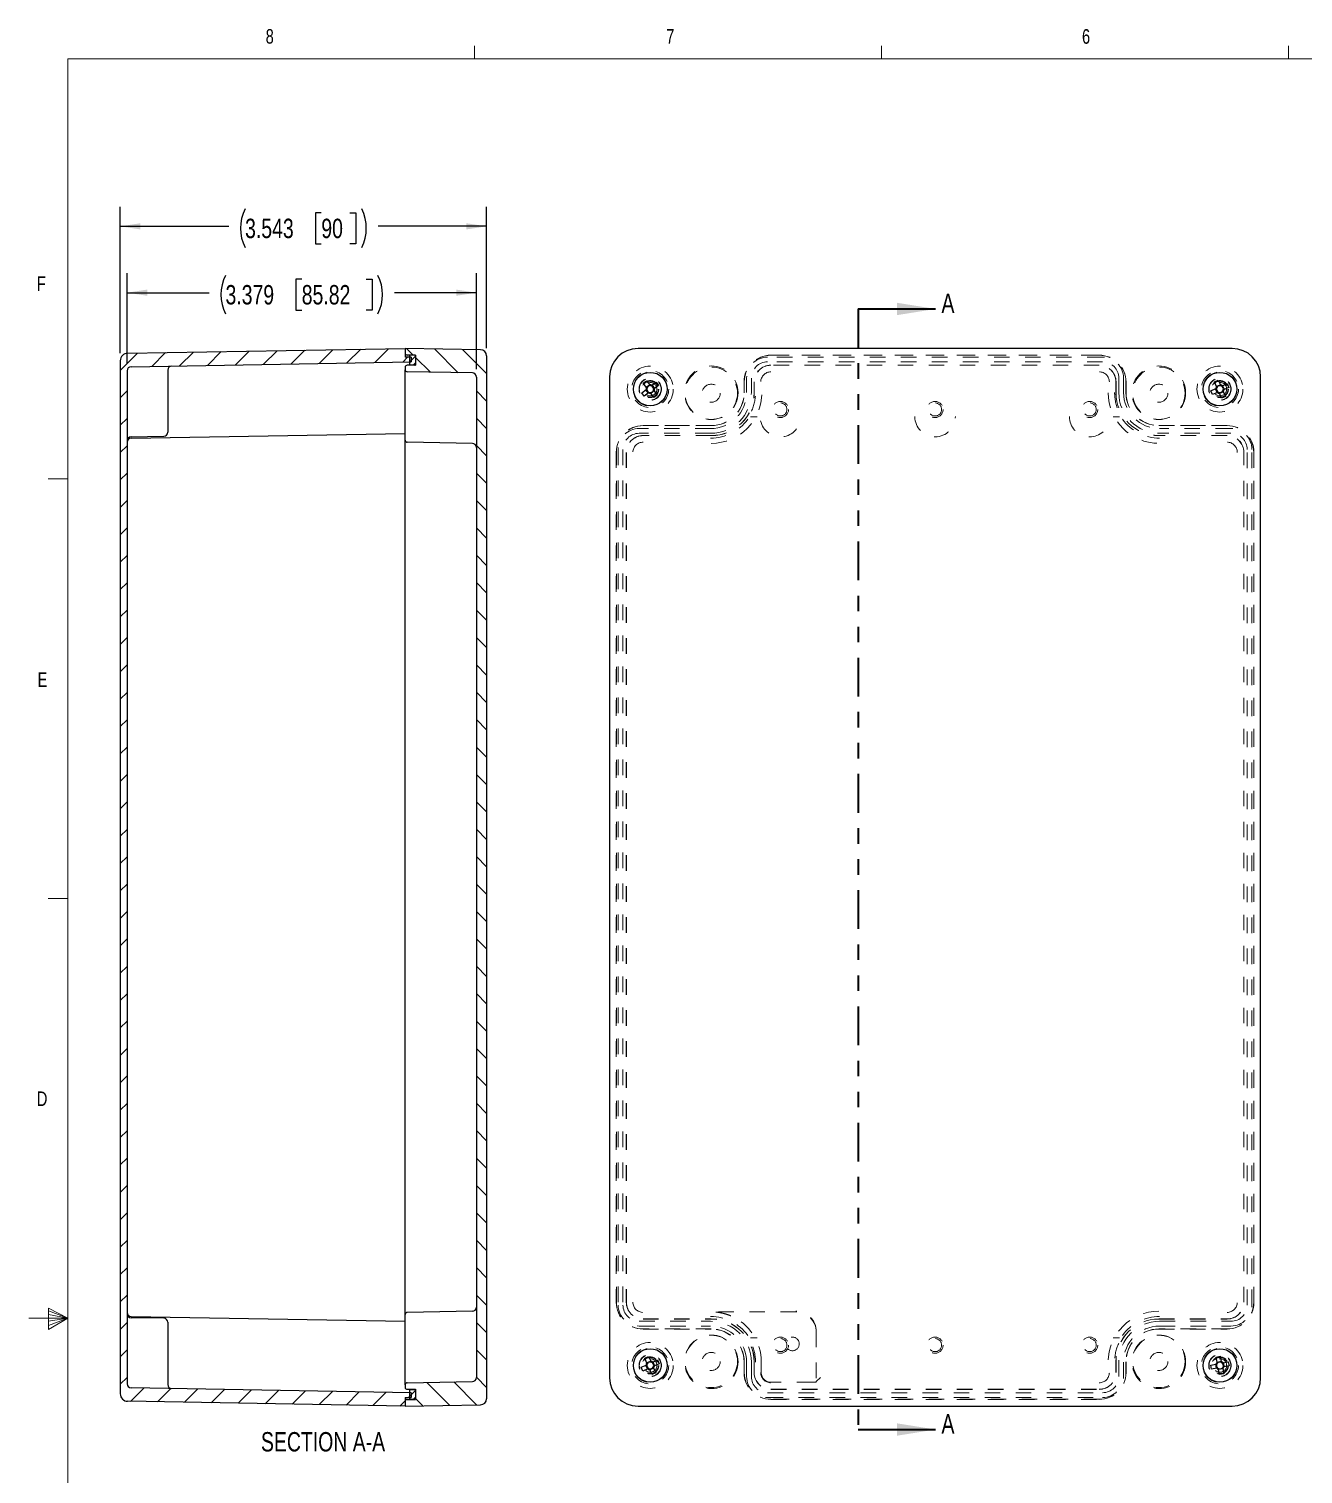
# Paper-space layout 'Sheet1' of a CAD drawing. Header units: inches. Extents: x 0.3 to 21.8, y 0.2 to 16.9.
# Drawn here: x 0.27 to 8.49, y 7.53 to 16.85 of the extents above; entities that cross this region are included whole.
import ezdxf

# ---------------------------------------------------------------- set-up
doc = ezdxf.new("R2010")
doc.units = ezdxf.units.IN
doc.header["$MEASUREMENT"] = 0
doc.linetypes.add('HIDDEN', pattern=[0.075, 0.05, -0.025])
doc.linetypes.add('PHANTOM', pattern=[0.5, 0.25, -0.05, 0.05, -0.05, 0.05, -0.05])
doc.layers.add('SLD-0', color=7, linetype='Continuous')
doc.styles.add('SLDTEXTSTYLE1', font='TXT', dxfattribs={"width": 0.75})
doc.dimstyles.new('SLDDIMSTYLE0', dxfattribs={"dimtxt": 0.125, "dimasz": 0.13, "dimexe": 0, "dimexo": 0.0625, "dimgap": 0.03125, "dimtad": 0, "dimtih": 1, "dimtoh": 1, "dimdec": 3, "dimlfac": 1.5, "dimrnd": 1e-09, "dimzin": 12, "dimdsep": 46, "dimtxsty": 'SLDTEXTSTYLE1', "dimsah": 1, "dimcen": 0.09, "dimadec": 0, "dimazin": 3, "dimtfac": 1, "dimtdec": 3, "dimtofl": 0, "dimtmove": 0, "dimatfit": 3, "dimfxl": 0, "dimfrac": 2, "dimtolj": 1, "dimtzin": 12, "dimarcsym": 0})

# ---------------------------------------------------------------- blocks, each defined once
blk = doc.blocks.new('_D_2')
at = {"layer": 'SLD-0'}
for p, q in [((0.8623, 14.7629), (0.8623, 15.7053)), ((2.1589, 15.6668), (2.1208, 15.6668)), ((2.1208, 15.6668), (2.1208, 15.4684)), ((2.3436, 15.6668), (2.3817, 15.6668)), ((2.3817, 15.6668), (2.3817, 15.4684)), ((3.2245, 14.7946), (3.2245, 15.7053)), ((0.8623, 15.5803), (1.5616, 15.5803)), ((3.2245, 15.5803), (2.5253, 15.5803)), ((2.1208, 15.4684), (2.1589, 15.4684)), ((2.3817, 15.4684), (2.3436, 15.4684))]:
    blk.add_line(p, q, dxfattribs=at)
for centre, start, end in [((1.9163, 15.5676), 153.43495, 206.56505), ((2.1705, 15.5676), 333.43495, 26.56505)]:
    blk.add_arc(centre, 0.2786, start, end, dxfattribs=at)
for points in [[(0.8623, 15.5803), (0.9923, 15.5603), (0.9923, 15.6003)], [(3.2245, 15.5803), (3.0945, 15.6003), (3.0945, 15.5603)]]:
    blk.add_solid(points, dxfattribs=at)
at = {"layer": 'SLD-0', "char_height": 0.125, "attachment_point": 1, "style": 'SLDTEXTSTYLE1'}
for s, insert in [('3.543', (1.6671, 15.6295)), ('90', (2.1589, 15.6295))]:
    blk.add_mtext(s, dxfattribs=dict(at, insert=insert))
blk = doc.blocks.new('_D_3')
at = {"layer": 'SLD-0'}
for p, q in [((0.9063, 14.6983), (0.9063, 15.2772)), ((2.0326, 15.2387), (1.9945, 15.2387)), ((1.9945, 15.2387), (1.9945, 15.0403)), ((2.4482, 15.2387), (2.4863, 15.2387)), ((2.4863, 15.2387), (2.4863, 15.0403)), ((3.1589, 14.658), (3.1589, 15.2772)), ((0.9063, 15.1522), (1.4353, 15.1522)), ((3.1589, 15.1522), (2.6299, 15.1522)), ((1.9945, 15.0403), (2.0326, 15.0403)), ((2.4863, 15.0403), (2.4482, 15.0403))]:
    blk.add_line(p, q, dxfattribs=at)
for centre, start, end in [((1.79, 15.1395), 153.43495, 206.56505), ((2.2752, 15.1395), 333.43495, 26.56505)]:
    blk.add_arc(centre, 0.2786, start, end, dxfattribs=at)
for points in [[(0.9063, 15.1522), (1.0363, 15.1322), (1.0363, 15.1722)], [(3.1589, 15.1522), (3.0289, 15.1722), (3.0289, 15.1322)]]:
    blk.add_solid(points, dxfattribs=at)
at = {"layer": 'SLD-0', "char_height": 0.125, "attachment_point": 1, "style": 'SLDTEXTSTYLE1'}
for s, insert in [('3.379', (1.5408, 15.2014)), ('85.82', (2.0326, 15.2014))]:
    blk.add_mtext(s, dxfattribs=dict(at, insert=insert))

psp = doc.layouts.new('Sheet1')

# ---------------------------------------------------------------- hatches: boundary and pattern name
at = {"linetype": 'Continuous', "lineweight": 18}
h = psp.add_hatch(dxfattribs=at)
h.set_pattern_fill('ANSI31', style=0)
edge = h.paths.add_edge_path(flags=0)
edge.add_arc((0.91065, 14.71287), 0.04833, 91, 180)
edge.add_line((0.86232, 14.71287), (0.86232, 8.04786))
edge.add_arc((0.91065, 8.04786), 0.04833, 180, 269)
edge.add_line((0.90981, 7.99953), (2.69959, 7.96829))
edge.add_line((2.69959, 7.96829), (2.69959, 8.02424))
edge.add_line((2.69959, 8.02424), (2.73896, 8.02424))
edge.add_line((2.73896, 8.02424), (2.73896, 8.0549))
edge.add_line((2.73896, 8.0549), (0.93186, 8.08645))
edge.add_arc((0.93232, 8.11244), 0.026, 180, 269, ccw=False)
edge.add_line((0.90632, 8.11244), (0.90632, 14.64828))
edge.add_arc((0.93232, 14.64828), 0.026, 91, 180, ccw=False)
edge.add_line((0.93186, 14.67428), (2.73896, 14.70582))
edge.add_line((2.73896, 14.70582), (2.73896, 14.73649))
edge.add_line((2.73896, 14.73649), (2.69959, 14.73649))
edge.add_line((2.69959, 14.73649), (2.69959, 14.79244))
edge.add_line((2.69959, 14.79244), (0.90981, 14.7612))
h = psp.add_hatch(dxfattribs=at)
h.set_pattern_fill('ANSI31', angle=90, style=0)
edge = h.paths.add_edge_path(flags=0)
edge.add_line((2.71292, 14.7491), (2.76625, 14.7491))
edge.add_line((2.76625, 14.7491), (2.76625, 14.68377))
edge.add_line((2.76625, 14.68377), (2.71292, 14.68377))
edge.add_arc((2.71292, 14.67044), 0.01333, 90, 180)
edge.add_line((2.69959, 14.67044), (2.69959, 14.65487))
edge.add_arc((2.71292, 14.65487), 0.01333, 180, 269)
edge.add_line((2.71269, 14.64154), (3.13312, 14.6342))
edge.add_arc((3.13266, 14.60796), 0.02625, 0, 89, ccw=False)
edge.add_line((3.1589, 14.60796), (3.1589, 8.15277))
edge.add_arc((3.13266, 8.15277), 0.02625, 271, 360, ccw=False)
edge.add_line((3.13312, 8.12652), (2.71269, 8.11918))
edge.add_arc((2.71292, 8.10585), 0.01333, 91, 180)
edge.add_line((2.69959, 8.10585), (2.69959, 8.09029))
edge.add_arc((2.71292, 8.09029), 0.01333, 180, 270)
edge.add_line((2.71292, 8.07696), (2.76625, 8.07696))
edge.add_line((2.76625, 8.07696), (2.76625, 8.01162))
edge.add_line((2.76625, 8.01162), (2.71292, 8.01162))
edge.add_arc((2.71292, 7.99829), 0.01333, 90, 180)
edge.add_line((2.69959, 7.99829), (2.69959, 7.96829))
edge.add_line((2.69959, 7.96829), (3.18584, 7.97678))
edge.add_arc((3.18515, 8.01614), 0.03937, 271, 360)
edge.add_line((3.22452, 8.01614), (3.22452, 14.74458))
edge.add_arc((3.18515, 14.74458), 0.03937, 0, 89)
edge.add_line((3.18584, 14.78395), (2.69959, 14.79244))
edge.add_line((2.69959, 14.79244), (2.69959, 14.76244))
edge.add_arc((2.71292, 14.76244), 0.01333, 180, 270)
h = psp.add_hatch(dxfattribs=at)
h.set_pattern_fill('ANSI31', scale=0.25, style=0)
edge = h.paths.add_edge_path(flags=0)
edge.add_line((2.72688, 14.68444), (2.76292, 14.68444))
edge.add_arc((2.76292, 14.68777), 0.00333, 270, 360)
edge.add_line((2.76625, 14.68777), (2.76625, 14.7451))
edge.add_arc((2.76292, 14.7451), 0.00333, 0, 90)
edge.add_line((2.76292, 14.74844), (2.72688, 14.74844))
edge.add_line((2.72688, 14.74844), (2.72688, 14.68444))
h = psp.add_hatch(dxfattribs=at)
h.set_pattern_fill('ANSI31', scale=0.25, style=0)
edge = h.paths.add_edge_path(flags=0)
edge.add_line((2.76292, 8.07629), (2.72688, 8.07629))
edge.add_line((2.72688, 8.07629), (2.72688, 8.01229))
edge.add_line((2.72688, 8.01229), (2.76292, 8.01229))
edge.add_arc((2.76292, 8.01562), 0.00333, 270, 360)
edge.add_line((2.76625, 8.01562), (2.76625, 8.07296))
edge.add_arc((2.76292, 8.07296), 0.00333, 0, 90)

# ---------------------------------------------------------------- linework, layer by layer
at = {"color": 7, "linetype": 'Continuous', "lineweight": 18}
for p, q in [((3.14788, 16.6606), (3.14788, 16.7454)), ((5.77288, 16.6606), (5.77288, 16.7454)), ((8.39788, 16.6606), (8.39788, 16.7454)), ((0.52288, 16.6606), (21.52288, 16.6606)), ((0.52288, 16.6606), (0.52288, 0.4106)), ((0.52288, 13.9516), (0.39788, 13.9516)), ((0.52288, 11.2436), (0.39788, 11.2436)), ((0.39889, 8.60114), (0.39889, 8.46233)), ((0.52288, 8.5356), (0.39889, 8.60114)), ((0.39889, 8.58268), (0.52288, 8.5356)), ((0.52288, 8.5356), (0.27288, 8.5356)), ((0.39889, 8.55872), (0.52288, 8.5356)), ((0.39889, 8.46233), (0.52288, 8.5356)), ((0.39889, 8.48964), (0.52288, 8.5356)), ((0.39889, 8.51635), (0.52288, 8.5356))]:
    psp.add_line(p, q, dxfattribs=at)
at = {"color": 7, "linetype": 'PHANTOM', "lineweight": 35}
psp.add_line((5.62132, 15.0472), (5.62132, 7.81752), dxfattribs=at)
at = {"color": 7, "linetype": 'Continuous', "lineweight": 35}
for p, q in [((5.62132, 15.0472), (6.12132, 15.0472)), ((5.62132, 7.81752), (6.12132, 7.81752))]:
    psp.add_line(p, q, dxfattribs=at)
at = {"color": 7, "linetype": 'Continuous', "lineweight": 25}
for p, q in [((0.90981, 14.7612), (2.69959, 14.79244)), ((2.69959, 14.79244), (2.69959, 14.76244)), ((3.18584, 14.78395), (2.69959, 14.79244)), ((2.69959, 14.79244), (2.69959, 14.73649)), ((2.73896, 14.73649), (2.69959, 14.73649)), ((2.76625, 14.7491), (2.71292, 14.7491)), ((2.76292, 14.74844), (2.72688, 14.74844)), ((2.72688, 14.74844), (2.72688, 14.68444)), ((2.73896, 14.73649), (2.73896, 14.70582)), ((2.76625, 14.7491), (2.76625, 14.68377)), ((2.76625, 14.7451), (2.76625, 14.68777)), ((3.22452, 14.74458), (3.22452, 8.01614)), ((8.03361, 14.79244), (4.20159, 14.79244)), ((0.86232, 14.71287), (0.86232, 8.04786)), ((0.90632, 14.64828), (0.90632, 8.11244)), ((0.93186, 14.67428), (2.73896, 14.70582)), ((1.16878, 14.65286), (1.16878, 14.35265)), ((2.69959, 14.67044), (2.69959, 14.65487)), ((2.69959, 14.57615), (2.69959, 14.65487)), ((3.13312, 14.6342), (2.71269, 14.64154)), ((2.76625, 14.68377), (2.71292, 14.68377)), ((2.76292, 14.68444), (2.72688, 14.68444)), ((2.72688, 14.68377), (2.72688, 14.68444)), ((2.69959, 14.50677), (2.69959, 14.57615)), ((3.1589, 14.60796), (3.1589, 8.15277)), ((4.01786, 14.60871), (4.01786, 8.15202)), ((4.23487, 14.56805), (4.2565, 14.58427)), ((4.25553, 14.5405), (4.23487, 14.56805)), ((4.25458, 14.54178), (4.2762, 14.558)), ((4.2565, 14.58427), (4.27716, 14.55672)), ((4.29086, 14.55477), (4.31841, 14.57543)), ((4.29213, 14.55572), (4.30835, 14.53409)), ((4.33463, 14.5538), (4.30708, 14.53314)), ((4.31841, 14.57543), (4.33463, 14.5538)), ((7.9196, 14.57765), (7.94443, 14.58835)), ((7.93323, 14.54602), (7.9196, 14.57765)), ((7.9326, 14.54748), (7.95743, 14.55818)), ((7.94443, 14.58835), (7.95806, 14.55672)), ((7.97092, 14.55161), (8.00255, 14.56523)), ((7.97238, 14.55224), (7.98308, 14.52741)), ((8.00255, 14.56523), (8.01325, 14.54041)), ((8.21734, 8.15202), (8.21734, 14.60871)), ((2.69959, 14.20087), (2.69959, 14.50677)), ((4.22602, 14.50614), (4.25357, 14.5268)), ((4.24224, 14.48451), (4.22602, 14.50614)), ((4.26979, 14.50517), (4.24224, 14.48451)), ((4.26852, 14.50422), (4.2523, 14.52584)), ((4.30416, 14.47566), (4.2835, 14.50321)), ((4.30608, 14.51816), (4.28445, 14.50194)), ((4.32579, 14.49189), (4.30416, 14.47566)), ((4.30513, 14.51943), (4.32579, 14.49189)), ((7.89649, 14.51953), (7.92811, 14.53316)), ((7.90719, 14.4947), (7.89649, 14.51953)), ((7.93881, 14.50833), (7.90719, 14.4947)), ((7.93735, 14.5077), (7.92665, 14.53253)), ((7.96531, 14.47159), (7.95168, 14.50322)), ((7.97713, 14.51245), (7.95231, 14.50176)), ((7.99013, 14.48229), (7.96531, 14.47159)), ((7.9765, 14.51391), (7.99013, 14.48229)), ((8.01325, 14.54041), (7.98162, 14.52678)), ((1.16878, 14.35265), (1.16878, 14.25154)), ((0.93186, 14.21361), (2.69959, 14.24447)), ((0.93186, 14.22186), (1.14324, 14.22555)), ((2.69959, 14.12215), (2.69959, 14.20087)), ((3.13312, 14.1802), (2.71269, 14.18754)), ((2.69959, 8.63857), (2.69959, 14.12215)), ((2.69959, 8.55985), (2.69959, 8.63857)), ((3.13312, 8.58052), (2.71269, 8.57318)), ((0.93186, 8.54711), (2.69959, 8.51626)), ((1.14324, 8.53518), (0.93186, 8.53887)), ((1.16878, 8.50918), (1.16878, 8.40808)), ((2.69959, 8.25396), (2.69959, 8.55985)), ((1.16878, 8.40808), (1.16878, 8.10786)), ((2.69959, 8.18457), (2.69959, 8.25396)), ((4.22208, 8.2196), (4.25354, 8.23362)), ((4.23309, 8.19491), (4.22208, 8.2196)), ((4.26454, 8.20892), (4.23309, 8.19491)), ((4.24448, 8.278), (4.26917, 8.289)), ((4.25849, 8.24654), (4.24448, 8.278)), ((4.26309, 8.20828), (4.25208, 8.23297)), ((4.25785, 8.248), (4.28254, 8.259)), ((4.26917, 8.289), (4.28319, 8.25755)), ((4.30281, 8.21352), (4.27811, 8.20251)), ((4.29611, 8.25259), (4.32757, 8.26661)), ((4.29757, 8.25324), (4.30857, 8.22854)), ((4.30216, 8.21497), (4.31618, 8.18352)), ((4.33857, 8.24191), (4.30712, 8.2279)), ((4.32757, 8.26661), (4.33857, 8.24191)), ((7.89561, 8.23315), (7.92943, 8.23964)), ((7.90071, 8.2066), (7.89561, 8.23315)), ((7.93453, 8.21309), (7.90071, 8.2066)), ((7.93296, 8.21279), (7.92787, 8.23934)), ((7.93071, 8.28492), (7.95726, 8.29001)), ((7.9372, 8.2511), (7.93071, 8.28492)), ((7.9369, 8.25266), (7.96345, 8.25775)), ((7.95248, 8.1715), (7.94599, 8.20532)), ((7.97283, 8.20885), (7.94629, 8.20376)), ((7.95726, 8.29001), (7.96375, 8.25619)), ((7.97254, 8.21041), (7.97902, 8.1766)), ((7.97521, 8.24842), (8.00903, 8.25491)), ((7.97677, 8.24872), (7.98187, 8.22217)), ((8.01412, 8.22836), (7.9803, 8.22187)), ((8.00903, 8.25491), (8.01412, 8.22836)), ((2.69959, 8.10585), (2.69959, 8.18457)), ((2.71269, 8.11918), (3.13312, 8.12652)), ((4.29148, 8.17251), (4.27747, 8.20397)), ((4.31618, 8.18352), (4.29148, 8.17251)), ((7.97902, 8.1766), (7.95248, 8.1715)), ((2.73896, 8.0549), (0.93186, 8.08645)), ((2.69959, 8.10585), (2.69959, 8.09029)), ((2.69959, 8.02424), (2.73896, 8.02424)), ((2.69959, 8.02424), (2.69959, 7.96829)), ((2.71292, 8.07696), (2.76625, 8.07696)), ((2.72688, 8.07629), (2.72688, 8.07696)), ((2.72688, 8.07629), (2.76292, 8.07629)), ((2.72688, 8.07629), (2.72688, 8.01229)), ((2.73896, 8.0549), (2.73896, 8.02424)), ((2.76625, 8.07696), (2.76625, 8.01162)), ((2.76625, 8.07296), (2.76625, 8.01562)), ((2.69959, 7.96829), (0.90981, 7.99953)), ((2.69959, 7.99829), (2.69959, 7.96829)), ((2.69959, 7.96829), (3.18584, 7.97678)), ((2.71292, 8.01162), (2.76625, 8.01162)), ((2.72688, 8.01229), (2.76292, 8.01229)), ((4.20159, 7.96829), (8.03361, 7.96829))]:
    psp.add_line(p, q, dxfattribs=at)
at = {"color": 7, "linetype": 'HIDDEN', "lineweight": 18}
for p, q in [((7.19768, 14.73649), (5.03751, 14.73649)), ((7.17639, 14.7491), (5.05881, 14.7491)), ((5.05881, 14.74844), (7.17639, 14.74844)), ((7.19768, 14.70582), (5.03751, 14.70582)), ((7.17639, 14.68444), (5.05881, 14.68444)), ((7.17639, 14.68377), (5.05881, 14.68377)), ((4.88586, 14.57615), (4.88586, 14.50677)), ((4.88653, 14.50677), (4.88653, 14.57615)), ((4.90186, 14.60084), (4.90186, 14.50762)), ((4.93253, 14.60084), (4.93253, 14.50762)), ((4.95053, 14.57615), (4.95053, 14.50677)), ((4.95119, 14.57615), (4.95119, 14.50677)), ((7.284, 14.50677), (7.284, 14.57615)), ((7.28467, 14.50677), (7.28467, 14.57615)), ((7.30267, 14.50762), (7.30267, 14.60084)), ((7.33334, 14.50762), (7.33334, 14.60084)), ((7.34867, 14.57615), (7.34867, 14.50677)), ((7.34934, 14.50677), (7.34934, 14.57615)), ((4.67006, 14.27582), (4.20946, 14.27582)), ((4.67419, 14.2951), (4.23414, 14.2951)), ((4.23414, 14.29444), (4.67419, 14.29444)), ((4.96972, 14.3506), (4.92805, 14.3506)), ((7.30714, 14.3506), (7.26548, 14.3506)), ((8.00105, 14.2951), (7.561, 14.2951)), ((7.561, 14.29444), (8.00105, 14.29444)), ((8.02573, 14.27582), (7.56514, 14.27582)), ((4.67006, 14.24516), (4.20946, 14.24516)), ((4.67419, 14.23044), (4.23414, 14.23044)), ((4.67419, 14.22977), (4.23414, 14.22977)), ((8.00105, 14.23044), (7.561, 14.23044)), ((8.00105, 14.22977), (7.561, 14.22977)), ((8.02573, 14.24516), (7.56514, 14.24516)), ((4.06119, 14.12215), (4.06119, 8.63857)), ((4.06186, 8.63857), (4.06186, 14.12215)), ((4.07381, 14.14017), (4.07381, 8.62056)), ((4.10447, 14.14017), (4.10447, 8.62056)), ((4.12586, 14.12215), (4.12586, 8.63857)), ((4.12653, 14.12215), (4.12653, 8.63857)), ((8.10867, 8.63857), (8.10867, 14.12215)), ((8.10934, 8.63857), (8.10934, 14.12215)), ((8.13072, 8.62056), (8.13072, 14.14017)), ((8.16139, 8.62056), (8.16139, 14.14017)), ((8.17334, 14.12215), (8.17334, 8.63857)), ((8.174, 8.63857), (8.174, 14.12215)), ((4.20946, 8.51557), (4.67006, 8.51557)), ((4.23414, 8.53096), (4.67419, 8.53096)), ((4.23414, 8.53029), (4.67419, 8.53029)), ((5.22013, 8.57671), (4.67419, 8.57671)), ((7.561, 8.53096), (8.00105, 8.53096)), ((7.561, 8.53029), (8.00105, 8.53029)), ((7.56514, 8.51557), (8.02573, 8.51557)), ((4.20946, 8.4849), (4.67006, 8.4849)), ((4.67419, 8.46629), (4.23414, 8.46629)), ((4.23414, 8.46562), (4.67419, 8.46562)), ((4.92805, 8.41012), (4.96972, 8.41012)), ((5.35137, 8.44926), (5.35137, 8.12652)), ((7.26548, 8.41012), (7.30714, 8.41012)), ((8.00105, 8.46629), (7.561, 8.46629)), ((7.561, 8.46562), (8.00105, 8.46562)), ((7.56514, 8.4849), (8.02573, 8.4849)), ((4.88586, 8.25396), (4.88586, 8.18457)), ((4.88653, 8.18457), (4.88653, 8.25396)), ((4.90186, 8.2531), (4.90186, 8.15989)), ((4.93253, 8.2531), (4.93253, 8.15989)), ((4.95053, 8.25396), (4.95053, 8.18457)), ((4.95119, 8.25396), (4.95119, 8.18457)), ((4.9965, 8.18457), (4.9965, 8.25396)), ((7.284, 8.18457), (7.284, 8.25396)), ((7.28467, 8.18457), (7.28467, 8.25396)), ((7.30267, 8.15989), (7.30267, 8.2531)), ((7.33334, 8.15989), (7.33334, 8.2531)), ((7.34867, 8.25396), (7.34867, 8.18457)), ((7.34934, 8.18457), (7.34934, 8.25396)), ((5.32512, 8.12226), (5.05881, 8.12226)), ((5.35137, 8.12652), (5.37761, 8.15277)), ((5.35137, 8.12272), (5.35137, 8.12652)), ((5.03751, 8.0549), (7.19768, 8.0549)), ((5.03751, 8.02424), (7.19768, 8.02424)), ((5.05881, 8.07696), (7.17639, 8.07696)), ((5.05881, 8.07629), (7.17639, 8.07629)), ((7.17639, 8.01229), (5.05881, 8.01229)), ((5.05881, 8.01162), (7.17639, 8.01162))]:
    psp.add_line(p, q, dxfattribs=at)
for centre, radius in [((4.28033, 14.52997), 0.148), ((4.28033, 14.52997), 0.11947), ((4.28033, 14.52997), 0.11024), ((4.67419, 14.50677), 0.17267), ((4.67403, 14.50372), 0.169), ((7.561, 14.50677), 0.17267), ((7.56117, 14.50372), 0.169), ((7.95487, 14.52997), 0.148), ((7.95487, 14.52997), 0.11947), ((7.95487, 14.52997), 0.11024), ((4.28033, 14.52997), 0.07218), ((4.28033, 14.52997), 0.07043), ((4.28033, 14.52997), 0.055), ((4.28033, 14.52997), 0.05249), ((4.28033, 14.52997), 0.05128), ((4.28033, 14.52997), 0.04331), ((4.67403, 14.50372), 0.05833), ((7.56117, 14.50372), 0.05833), ((7.95487, 14.52997), 0.07218), ((7.95487, 14.52997), 0.07043), ((7.95487, 14.52997), 0.055), ((7.95487, 14.52997), 0.05249), ((7.95487, 14.52997), 0.05128), ((7.95487, 14.52997), 0.04331), ((5.12022, 14.39874), 0.05199), ((5.12022, 14.39874), 0.04199), ((6.1176, 14.39874), 0.05199), ((6.1176, 14.39874), 0.04199), ((7.11497, 14.39874), 0.05199), ((7.11497, 14.39874), 0.04199), ((4.67419, 8.25396), 0.17267), ((4.67403, 8.257), 0.169), ((5.12022, 8.36199), 0.05199), ((5.12022, 8.36199), 0.04199), ((5.19723, 8.36991), 0.04398), ((6.1176, 8.36199), 0.05199), ((6.1176, 8.36199), 0.04199), ((7.11497, 8.36199), 0.05199), ((7.11497, 8.36199), 0.04199), ((7.561, 8.25396), 0.17267), ((7.56117, 8.257), 0.169), ((4.28033, 8.23076), 0.148), ((4.28033, 8.23076), 0.11947), ((4.28033, 8.23076), 0.11024), ((4.28033, 8.23076), 0.07218), ((4.28033, 8.23076), 0.07043), ((4.67403, 8.257), 0.05833), ((7.56117, 8.257), 0.05833), ((7.95487, 8.23076), 0.148), ((7.95487, 8.23076), 0.11947), ((7.95487, 8.23076), 0.11024), ((7.95487, 8.23076), 0.07218), ((7.95487, 8.23076), 0.07043), ((4.28033, 8.23076), 0.055), ((4.28033, 8.23076), 0.05249), ((4.28033, 8.23076), 0.05128), ((4.28033, 8.23076), 0.04331), ((7.95487, 8.23076), 0.055), ((7.95487, 8.23076), 0.05249), ((7.95487, 8.23076), 0.05128), ((7.95487, 8.23076), 0.04331)]:
    psp.add_circle(centre, radius, dxfattribs=at)
at = {"color": 7, "linetype": 'Continuous', "lineweight": 25}
for centre in [(4.28033, 14.52997), (7.95487, 14.52997), (4.28033, 8.23076), (7.95487, 8.23076)]:
    psp.add_circle(centre, 0.10833, dxfattribs=at)
for centre, radius, start, end in [((0.91065, 14.71287), 0.04833, 91, 180), ((2.71292, 14.76244), 0.01333, 180, 270), ((2.76292, 14.7451), 0.00333, 0, 90), ((3.18515, 14.74458), 0.03937, 0, 89), ((4.20159, 14.60871), 0.18373, 90, 180), ((8.03361, 14.60871), 0.18373, 0, 90), ((0.93232, 14.64828), 0.026, 91, 180), ((1.19478, 14.65286), 0.026, 91, 180), ((2.71292, 14.67044), 0.01333, 90, 180), ((2.71292, 14.65487), 0.01333, 180, 269), ((2.76292, 14.68777), 0.00333, 270, 0), ((3.13266, 14.60796), 0.02625, 0, 89), ((4.28033, 14.52997), 0.02234, 89.628794, 164.111001), ((4.28033, 14.52997), 0.02694, 66.982224, 96.757571), ((4.28033, 14.52997), 0.02234, 74.111001, 89.628794), ((4.28033, 14.52997), 0.02234, 359.628794, 74.111001), ((7.95487, 14.52997), 0.02694, 143.424105, 173.199451), ((7.95487, 14.52997), 0.02234, 76.070674, 150.552882), ((7.95487, 14.52997), 0.02694, 53.424105, 83.199451), ((7.95487, 14.52997), 0.02234, 60.552882, 76.070674), ((7.95487, 14.52997), 0.02234, 346.070674, 60.552882), ((4.28033, 14.52997), 0.02694, 156.982224, 186.757571), ((4.28033, 14.52997), 0.02234, 164.111001, 179.628794), ((4.28033, 14.52997), 0.02234, 179.628794, 254.111001), ((4.28033, 14.52997), 0.02694, 246.982224, 276.757571), ((4.28033, 14.52997), 0.02234, 254.111001, 269.628794), ((4.28033, 14.52997), 0.02234, 269.628794, 344.111001), ((4.28033, 14.52997), 0.02234, 344.111001, 359.628794), ((4.28033, 14.52997), 0.02694, 336.982224, 6.757571), ((7.95487, 14.52997), 0.02234, 166.070674, 240.552882), ((7.95487, 14.52997), 0.02234, 150.552882, 166.070674), ((7.95487, 14.52997), 0.02694, 233.424105, 263.199451), ((7.95487, 14.52997), 0.02234, 240.552882, 256.070674), ((7.95487, 14.52997), 0.02234, 256.070674, 330.552882), ((7.95487, 14.52997), 0.02234, 330.552882, 346.070674), ((7.95487, 14.52997), 0.02694, 323.424105, 353.199451), ((0.93232, 14.19586), 0.026, 91, 180), ((0.93232, 14.18762), 0.026, 91, 180), ((1.14278, 14.25154), 0.026, 271, 0), ((2.71292, 14.20087), 0.01333, 180, 269), ((3.13266, 14.15396), 0.02625, 0, 89), ((3.13266, 8.60677), 0.02625, 271, 0), ((0.93232, 8.57311), 0.026, 180, 269), ((0.93232, 8.56486), 0.026, 180, 269), ((1.14278, 8.50918), 0.026, 0, 89), ((2.71292, 8.55985), 0.01333, 91, 180), ((4.28033, 8.23076), 0.02694, 144.131355, 173.906701), ((4.28033, 8.23076), 0.02234, 166.777924, 241.260132), ((4.28033, 8.23076), 0.02234, 151.260132, 166.777924), ((4.28033, 8.23076), 0.02234, 76.777924, 151.260132), ((4.28033, 8.23076), 0.02694, 234.131355, 263.906701), ((4.28033, 8.23076), 0.02234, 241.260132, 256.777924), ((4.28033, 8.23076), 0.02234, 256.777924, 331.260132), ((4.28033, 8.23076), 0.02694, 54.131355, 83.906701), ((4.28033, 8.23076), 0.02234, 61.260132, 76.777924), ((4.28033, 8.23076), 0.02234, 346.777924, 61.260132), ((4.28033, 8.23076), 0.02234, 331.260132, 346.777924), ((4.28033, 8.23076), 0.02694, 324.131355, 353.906701), ((7.95487, 8.23076), 0.02694, 130.974953, 160.750299), ((7.95487, 8.23076), 0.02234, 153.621522, 228.10373), ((7.95487, 8.23076), 0.02694, 220.974953, 250.750299), ((7.95487, 8.23076), 0.02234, 138.10373, 153.621522), ((7.95487, 8.23076), 0.02234, 63.621522, 138.10373), ((7.95487, 8.23076), 0.02234, 228.10373, 243.621522), ((7.95487, 8.23076), 0.02234, 243.621522, 318.10373), ((7.95487, 8.23076), 0.02694, 40.974953, 70.750299), ((7.95487, 8.23076), 0.02234, 48.10373, 63.621522), ((7.95487, 8.23076), 0.02234, 333.621522, 48.10373), ((7.95487, 8.23076), 0.02234, 318.10373, 333.621522), ((7.95487, 8.23076), 0.02694, 310.974953, 340.750299), ((0.93232, 8.11244), 0.026, 180, 269), ((2.71292, 8.10585), 0.01333, 91, 180), ((3.13266, 8.15277), 0.02625, 271, 360), ((4.20159, 8.15202), 0.18373, 180, 270), ((8.03361, 8.15202), 0.18373, 270, 0), ((0.91065, 8.04786), 0.04833, 180, 269), ((1.19478, 8.10786), 0.026, 180, 269), ((2.71292, 8.09029), 0.01333, 180, 270), ((2.76292, 8.07296), 0.00333, 0, 90), ((2.71292, 7.99829), 0.01333, 90, 180), ((2.76292, 8.01562), 0.00333, 270, 0), ((3.18515, 8.01614), 0.03937, 271, 0)]:
    psp.add_arc(centre, radius, start, end, dxfattribs=at)
at = {"color": 7, "linetype": 'HIDDEN', "lineweight": 18}
for centre, radius, start, end in [((5.05881, 14.57615), 0.17295, 90, 180), ((5.05881, 14.57615), 0.17228, 90, 180), ((5.03751, 14.60084), 0.13565, 90, 180), ((7.17639, 14.57615), 0.17295, 0, 90), ((7.17639, 14.57615), 0.17228, 0, 90), ((7.19768, 14.60084), 0.13565, 0, 90), ((5.03751, 14.60084), 0.10499, 90, 180), ((5.05881, 14.57615), 0.10828, 90, 180), ((5.05881, 14.57615), 0.10762, 90, 180), ((5.05881, 14.57615), 0.06539, 90, 180), ((7.17639, 14.57615), 0.10828, 0, 90), ((7.17639, 14.57615), 0.10762, 0, 90), ((7.17639, 14.57615), 0.06539, 0, 90), ((7.19768, 14.60084), 0.10499, 0, 90), ((4.67006, 14.50762), 0.26247, 270, 0), ((4.67006, 14.50762), 0.2318, 270, 0), ((4.67419, 14.50677), 0.21233, 270, 0), ((4.67419, 14.50677), 0.27633, 270, 0), ((4.67419, 14.50677), 0.32657, 270, 0), ((4.67419, 14.50677), 0.277, 270, 0), ((4.67419, 14.50677), 0.21167, 270, 0), ((4.67006, 14.50762), 0.28943, 335.456029, 0), ((7.561, 14.50677), 0.32657, 180, 270), ((7.56514, 14.50762), 0.28943, 180, 204.543971), ((7.561, 14.50677), 0.277, 180, 270), ((7.561, 14.50677), 0.27633, 180, 270), ((7.56514, 14.50762), 0.26247, 180, 270), ((7.56514, 14.50762), 0.2318, 180, 270), ((7.561, 14.50677), 0.21233, 180, 270), ((7.561, 14.50677), 0.21167, 180, 270), ((4.23414, 14.12215), 0.17295, 90, 180), ((4.23414, 14.12215), 0.17228, 90, 180), ((4.20946, 14.14017), 0.13565, 90, 180), ((4.67006, 14.50762), 0.29401, 270, 324.306699), ((5.12022, 14.35265), 0.13079, 191.675683, 0), ((6.1176, 14.35265), 0.13079, 180, 0), ((7.11497, 14.35265), 0.13079, 180, 348.324317), ((7.56514, 14.50762), 0.29401, 215.693301, 270), ((8.00105, 14.12215), 0.17295, 0, 90), ((8.00105, 14.12215), 0.17228, 0, 90), ((8.02573, 14.14017), 0.13565, 0, 90), ((4.20946, 14.14017), 0.10499, 90, 180), ((4.23414, 14.12215), 0.10828, 90, 180), ((4.23414, 14.12215), 0.10762, 90, 180), ((4.23414, 14.12215), 0.06539, 90, 180), ((8.00105, 14.12215), 0.10828, 0, 90), ((8.00105, 14.12215), 0.10762, 0, 90), ((8.00105, 14.12215), 0.06539, 0, 90), ((8.02573, 14.14017), 0.10499, 0, 90), ((4.23414, 8.63857), 0.17295, 180, 270), ((4.23414, 8.63857), 0.17228, 180, 270), ((4.20946, 8.62056), 0.13565, 180, 270), ((4.20946, 8.62056), 0.10499, 180, 270), ((4.23414, 8.63857), 0.10828, 180, 270), ((4.23414, 8.63857), 0.10762, 180, 270), ((4.23414, 8.63857), 0.06539, 180, 270), ((7.561, 8.25396), 0.32657, 90, 180), ((8.00105, 8.63857), 0.10828, 270, 360), ((8.00105, 8.63857), 0.17228, 270, 0), ((8.00105, 8.63857), 0.10762, 270, 360), ((8.00105, 8.63857), 0.17295, 270, 0), ((8.00105, 8.63857), 0.06539, 270, 360), ((8.02573, 8.62056), 0.10499, 270, 0), ((8.02573, 8.62056), 0.13565, 270, 0), ((4.67006, 8.2531), 0.29401, 35.693301, 90), ((4.67006, 8.2531), 0.26247, 0, 90), ((4.67419, 8.25396), 0.277, 0, 90), ((4.67419, 8.25396), 0.27633, 0, 90), ((4.67419, 8.25396), 0.3223, 0, 66.922356), ((7.561, 8.25396), 0.277, 90, 180), ((7.561, 8.25396), 0.27633, 90, 180), ((7.56514, 8.2531), 0.26247, 90, 180), ((7.56514, 8.2531), 0.29401, 90, 144.306699), ((4.67006, 8.2531), 0.2318, 0, 90), ((4.67419, 8.25396), 0.21233, 0, 90), ((4.67419, 8.25396), 0.21167, 0, 90), ((7.56514, 8.2531), 0.2318, 90, 180), ((7.561, 8.25396), 0.21233, 90, 180), ((7.561, 8.25396), 0.21167, 90, 180), ((4.67006, 8.2531), 0.28943, 0, 24.543971), ((7.56514, 8.2531), 0.28943, 155.456029, 180), ((5.05881, 8.18457), 0.17295, 180, 270), ((5.05881, 8.18457), 0.17228, 180, 270), ((5.03751, 8.15989), 0.13565, 180, 270), ((5.03751, 8.15989), 0.10499, 180, 270), ((5.05881, 8.18457), 0.10828, 180, 270), ((5.05881, 8.18457), 0.10762, 180, 270), ((5.05881, 8.18457), 0.06539, 180, 270), ((5.05881, 8.18457), 0.06231, 180, 270), ((7.17639, 8.18457), 0.17228, 270, 0), ((7.17639, 8.18457), 0.10828, 270, 0), ((7.17639, 8.18457), 0.17295, 270, 0), ((7.17639, 8.18457), 0.10762, 270, 0), ((7.17639, 8.18457), 0.06539, 270, 0), ((7.19768, 8.15989), 0.10499, 270, 360), ((7.19768, 8.15989), 0.13565, 270, 0)]:
    psp.add_arc(centre, radius, start, end, dxfattribs=at)
for centre, major_axis, ratio, start_param, end_param in [((5.22013, 8.44926), (0, 0.13126), 0.9997868, 4.712389, 6.2831853), ((5.22013, 8.44547), (0, 0.13125), 0.9999086, 4.712389, 6.2831853), ((5.32512, 8.12272), (0.02625, 0), 0.0174551, 4.712389, 6.2831853), ((5.37761, 8.12652), (0.02625, 0), 0.0174551, 3.1241394, 3.1415927)]:
    psp.add_ellipse(centre, major_axis=major_axis, ratio=ratio, start_param=start_param, end_param=end_param, dxfattribs=at)
at = {"color": 7, "linetype": 'Continuous', "lineweight": 25}
for points, knots in [([(4.28047, 14.5523), (4.28033, 14.5525), (4.27932, 14.55384), (4.27823, 14.5553), (4.27729, 14.55654), (4.27716, 14.55672)], [0, 0, 0, 0, 0.1267274, 0.8719766, 1, 1, 1, 1]), ([(4.29086, 14.55477), (4.29068, 14.55463), (4.28944, 14.5537), (4.28798, 14.5526), (4.28664, 14.5516), (4.28644, 14.55145)], [0, 0, 0, 0, 0.1280234, 0.8732726, 1, 1, 1, 1]), ([(7.93323, 14.54602), (7.93332, 14.54581), (7.93394, 14.54439), (7.93466, 14.54271), (7.93532, 14.54117), (7.93542, 14.54095)], [0, 0, 0, 0, 0.1280234, 0.8732726, 1, 1, 1, 1]), ([(7.96024, 14.55165), (7.96015, 14.55187), (7.95949, 14.55341), (7.95876, 14.55509), (7.95815, 14.55651), (7.95806, 14.55672)], [0, 0, 0, 0, 0.1267274, 0.8719766, 1, 1, 1, 1]), ([(7.97092, 14.55161), (7.97071, 14.55152), (7.96929, 14.5509), (7.96761, 14.55018), (7.96607, 14.54952), (7.96585, 14.54942)], [0, 0, 0, 0, 0.1280234, 0.8732726, 1, 1, 1, 1]), ([(4.25799, 14.53011), (4.2578, 14.52997), (4.25646, 14.52896), (4.255, 14.52787), (4.25375, 14.52694), (4.25357, 14.5268)], [0, 0, 0, 0, 0.1267274, 0.8719766, 1, 1, 1, 1]), ([(4.25553, 14.5405), (4.25567, 14.54032), (4.2566, 14.53908), (4.2577, 14.53762), (4.2587, 14.53628), (4.25884, 14.53608)], [0, 0, 0, 0, 0.1280234, 0.8732726, 1, 1, 1, 1]), ([(4.26979, 14.50517), (4.26997, 14.50531), (4.27122, 14.50624), (4.27268, 14.50734), (4.27402, 14.50834), (4.27421, 14.50849)], [0, 0, 0, 0, 0.1280234, 0.8732726, 1, 1, 1, 1]), ([(4.28018, 14.50763), (4.28033, 14.50744), (4.28133, 14.5061), (4.28243, 14.50464), (4.28336, 14.5034), (4.2835, 14.50321)], [0, 0, 0, 0, 0.1267274, 0.8719766, 1, 1, 1, 1]), ([(4.30513, 14.51943), (4.30499, 14.51962), (4.30406, 14.52086), (4.30296, 14.52232), (4.30196, 14.52366), (4.30181, 14.52385)], [0, 0, 0, 0, 0.1280234, 0.8732726, 1, 1, 1, 1]), ([(4.30266, 14.52982), (4.30286, 14.52997), (4.3042, 14.53097), (4.30566, 14.53207), (4.3069, 14.533), (4.30708, 14.53314)], [0, 0, 0, 0, 0.1267274, 0.8719766, 1, 1, 1, 1]), ([(7.93319, 14.53535), (7.93297, 14.53525), (7.93143, 14.53459), (7.92975, 14.53386), (7.92832, 14.53325), (7.92811, 14.53316)], [0, 0, 0, 0, 0.1267274, 0.8719766, 1, 1, 1, 1]), ([(7.93881, 14.50833), (7.93902, 14.50842), (7.94045, 14.50904), (7.94213, 14.50976), (7.94366, 14.51042), (7.94389, 14.51052)], [0, 0, 0, 0, 0.1280234, 0.8732726, 1, 1, 1, 1]), ([(7.94949, 14.50829), (7.94959, 14.50807), (7.95025, 14.50653), (7.95097, 14.50485), (7.95159, 14.50343), (7.95168, 14.50322)], [0, 0, 0, 0, 0.1267274, 0.8719766, 1, 1, 1, 1]), ([(7.9765, 14.51391), (7.97641, 14.51412), (7.9758, 14.51555), (7.97508, 14.51723), (7.97441, 14.51877), (7.97432, 14.51899)], [0, 0, 0, 0, 0.1280234, 0.8732726, 1, 1, 1, 1]), ([(7.97655, 14.52459), (7.97677, 14.52469), (7.97831, 14.52535), (7.97998, 14.52607), (7.98141, 14.52669), (7.98162, 14.52678)], [0, 0, 0, 0, 0.1267274, 0.8719766, 1, 1, 1, 1]), ([(4.25858, 8.23587), (4.25836, 8.23577), (4.25683, 8.23509), (4.25516, 8.23434), (4.25375, 8.23371), (4.25354, 8.23362)], [0, 0, 0, 0, 0.1267274, 0.8719766, 1, 1, 1, 1]), ([(4.25849, 8.24654), (4.25859, 8.24633), (4.25922, 8.24492), (4.25996, 8.24325), (4.26064, 8.24172), (4.26074, 8.2415)], [0, 0, 0, 0, 0.1280234, 0.8732726, 1, 1, 1, 1]), ([(4.26454, 8.20892), (4.26475, 8.20902), (4.26617, 8.20965), (4.26784, 8.21039), (4.26937, 8.21107), (4.26959, 8.21117)], [0, 0, 0, 0, 0.1280234, 0.8732726, 1, 1, 1, 1]), ([(4.27522, 8.20901), (4.27532, 8.20879), (4.276, 8.20726), (4.27674, 8.20559), (4.27737, 8.20417), (4.27747, 8.20397)], [0, 0, 0, 0, 0.1267274, 0.8719766, 1, 1, 1, 1]), ([(4.28544, 8.2525), (4.28534, 8.25272), (4.28466, 8.25425), (4.28391, 8.25592), (4.28328, 8.25734), (4.28319, 8.25755)], [0, 0, 0, 0, 0.12672739, 0.87197655, 1, 1, 1, 1]), ([(4.29611, 8.25259), (4.29591, 8.2525), (4.29449, 8.25186), (4.29282, 8.25112), (4.29129, 8.25044), (4.29107, 8.25034)], [0, 0, 0, 0, 0.1280234, 0.8732726, 1, 1, 1, 1]), ([(4.30216, 8.21497), (4.30207, 8.21518), (4.30144, 8.2166), (4.30069, 8.21827), (4.30001, 8.21979), (4.29991, 8.22002)], [0, 0, 0, 0, 0.1280234, 0.8732726, 1, 1, 1, 1]), ([(4.30207, 8.22565), (4.30229, 8.22575), (4.30382, 8.22643), (4.30549, 8.22717), (4.30691, 8.2278), (4.30712, 8.2279)], [0, 0, 0, 0, 0.1267274, 0.8719766, 1, 1, 1, 1]), ([(7.93486, 8.24068), (7.93462, 8.24063), (7.93298, 8.24032), (7.93118, 8.23998), (7.92966, 8.23968), (7.92943, 8.23964)], [0, 0, 0, 0, 0.1267274, 0.8719766, 1, 1, 1, 1]), ([(7.93453, 8.21309), (7.93475, 8.21313), (7.93628, 8.21343), (7.93807, 8.21377), (7.93971, 8.21408), (7.93995, 8.21413)], [0, 0, 0, 0, 0.12802345, 0.87327261, 1, 1, 1, 1]), ([(7.9372, 8.2511), (7.93724, 8.25087), (7.93754, 8.24935), (7.93788, 8.24755), (7.9382, 8.24591), (7.93824, 8.24567)], [0, 0, 0, 0, 0.1280234, 0.8732726, 1, 1, 1, 1]), ([(7.94494, 8.21075), (7.94499, 8.21051), (7.94531, 8.20886), (7.94565, 8.20707), (7.94594, 8.20554), (7.94599, 8.20532)], [0, 0, 0, 0, 0.1267274, 0.8719766, 1, 1, 1, 1]), ([(7.96479, 8.25077), (7.96475, 8.25101), (7.96443, 8.25265), (7.96409, 8.25444), (7.96379, 8.25597), (7.96375, 8.25619)], [0, 0, 0, 0, 0.12672739, 0.87197655, 1, 1, 1, 1]), ([(7.97521, 8.24842), (7.97499, 8.24838), (7.97346, 8.24809), (7.97167, 8.24774), (7.97002, 8.24743), (7.96978, 8.24738)], [0, 0, 0, 0, 0.12802345, 0.87327261, 1, 1, 1, 1]), ([(7.97254, 8.21041), (7.97249, 8.21064), (7.9722, 8.21217), (7.97186, 8.21396), (7.97154, 8.2156), (7.97149, 8.21584)], [0, 0, 0, 0, 0.1280234, 0.8732726, 1, 1, 1, 1]), ([(7.97488, 8.22083), (7.97512, 8.22088), (7.97676, 8.22119), (7.97855, 8.22154), (7.98008, 8.22183), (7.9803, 8.22187)], [0, 0, 0, 0, 0.1267274, 0.8719766, 1, 1, 1, 1])]:
    psp.add_open_spline(points, degree=3, knots=knots, dxfattribs=at)
at = {"color": 7, "linetype": 'HIDDEN', "lineweight": 18}
psp.add_open_spline([(4.80053, 8.55047), (4.79026, 8.55484), (4.77993, 8.55864), (4.75903, 8.56516), (4.74843, 8.5679), (4.72727, 8.57224), (4.7167, 8.57387), (4.6955, 8.57608), (4.68482, 8.57666), (4.67419, 8.57671)], degree=3, knots=[0, 0, 0, 0, 0.25, 0.25, 0.5, 0.5, 0.75, 0.75, 1, 1, 1, 1], dxfattribs=at)
at = {"color": 7, "linetype": 'Continuous', "lineweight": 35}
for points in [[(6.12132, 15.0472), (5.87132, 15.0872), (5.87132, 15.0072)], [(6.12132, 7.81752), (5.87132, 7.85752), (5.87132, 7.77752)]]:
    psp.add_solid(points, dxfattribs=at)

# ---------------------------------------------------------------- texts
at = {"color": 7, "linetype": 'Continuous', "lineweight": 0, "char_height": 0.09375, "attachment_point": 1, "style": 'SLDTEXTSTYLE1'}
for s, insert in [('8', (1.80011, 16.85268)), ('7', (4.38324, 16.85251)), ('6', (7.0654, 16.8522)), ('F', (0.32424, 15.2576)), ('E', (0.32911, 12.70271)), ('D', (0.3241, 9.99849))]:
    psp.add_mtext(s, dxfattribs=dict(at, insert=insert))
at = {"color": 7, "linetype": 'Continuous', "char_height": 0.125, "attachment_point": 1, "style": 'SLDTEXTSTYLE1'}
for insert in [(6.15895, 15.14647), (6.15895, 7.9168)]:
    psp.add_mtext('A', dxfattribs=dict(at, insert=insert))
at = {"layer": 'SLD-0', "insert": (2.17004, 7.80096), "char_height": 0.125, "attachment_point": 2, "style": 'SLDTEXTSTYLE1'}
psp.add_mtext('SECTION A-A', dxfattribs=at)

# ---------------------------------------------------------------- dimensions: what is measured, and where the dimension line sits
at = {"layer": 'SLD-0'}
for base, p1, p2, picture, middle in [((3.22452, 15.58027), (0.86232, 14.71287), (3.22452, 14.74458), '_D_2', (2.04342, 15.58027)), ((3.1589, 15.15218), (0.90632, 14.64828), (3.1589, 14.60796), '_D_3', (2.03261, 15.15218))]:
    dim = psp.add_linear_dim(base=base, p1=p1, p2=p2, text='(<>)', dimstyle='SLDDIMSTYLE0', dxfattribs=at)
    dim.commit()
    dim.dimension.update_dxf_attribs({"geometry": picture, "text_midpoint": middle, "dimtype": 160})

doc.saveas('drawing.dxf')
